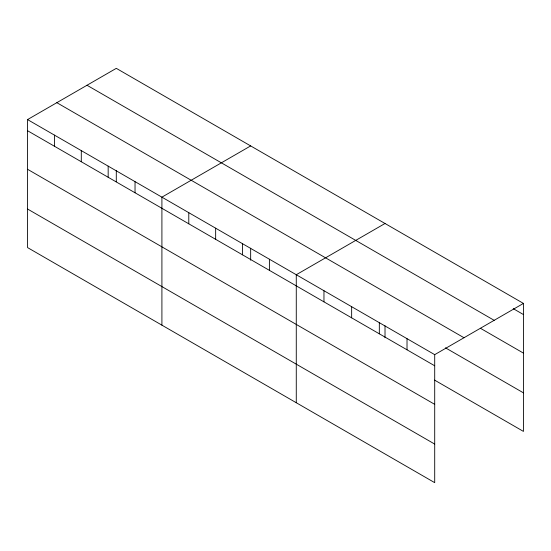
<?xml version="1.0" encoding="UTF-8"?>
<svg xmlns="http://www.w3.org/2000/svg" width="551" height="551" viewBox="0 0 551 551"><rect width="100%" height="100%" fill="white"/><g stroke="black" fill="none" stroke-linecap="round" stroke-linejoin="round"><path stroke-width="0.83" d="M434.705 404.351L434.705 354.651L27.55 119.588L27.55 247.585L434.705 482.655L434.705 404.351L27.55 169.281M434.56 380.094L523.45 431.412L523.45 303.415L116.295 68.345L27.55 119.588M250.657 145.919L161.911 197.155L161.911 325.159M385.018 223.492L296.273 274.729L296.273 402.726M434.705 354.651L523.45 303.415M513.25 308.656L523.45 314.552M87.01 85.253L494.164 320.324M480.465 328.3L523.45 353.115M56.836 102.679L463.99 337.742M445.49 347.839L523.45 392.849M27.55 130.718L434.705 365.788M27.55 209.015L434.705 444.085M407.017 338.665L407.017 349.802M385.018 325.779L385.018 337.777M379.329 322.686L379.329 333.816M351.648 306.7L351.648 317.831M323.96 290.714L323.96 301.845M269.398 259.218L269.398 270.348M250.657 248.212L250.657 260.21M242.53 243.7L242.53 254.831M215.655 228.183L215.655 239.32M188.786 212.672L188.786 223.802M135.036 181.644L135.036 192.774M116.295 170.638L116.295 181.775M108.168 166.126L108.168 177.264M81.293 150.616L81.293 161.746M54.425 135.098L54.425 146.229"/></g></svg>
